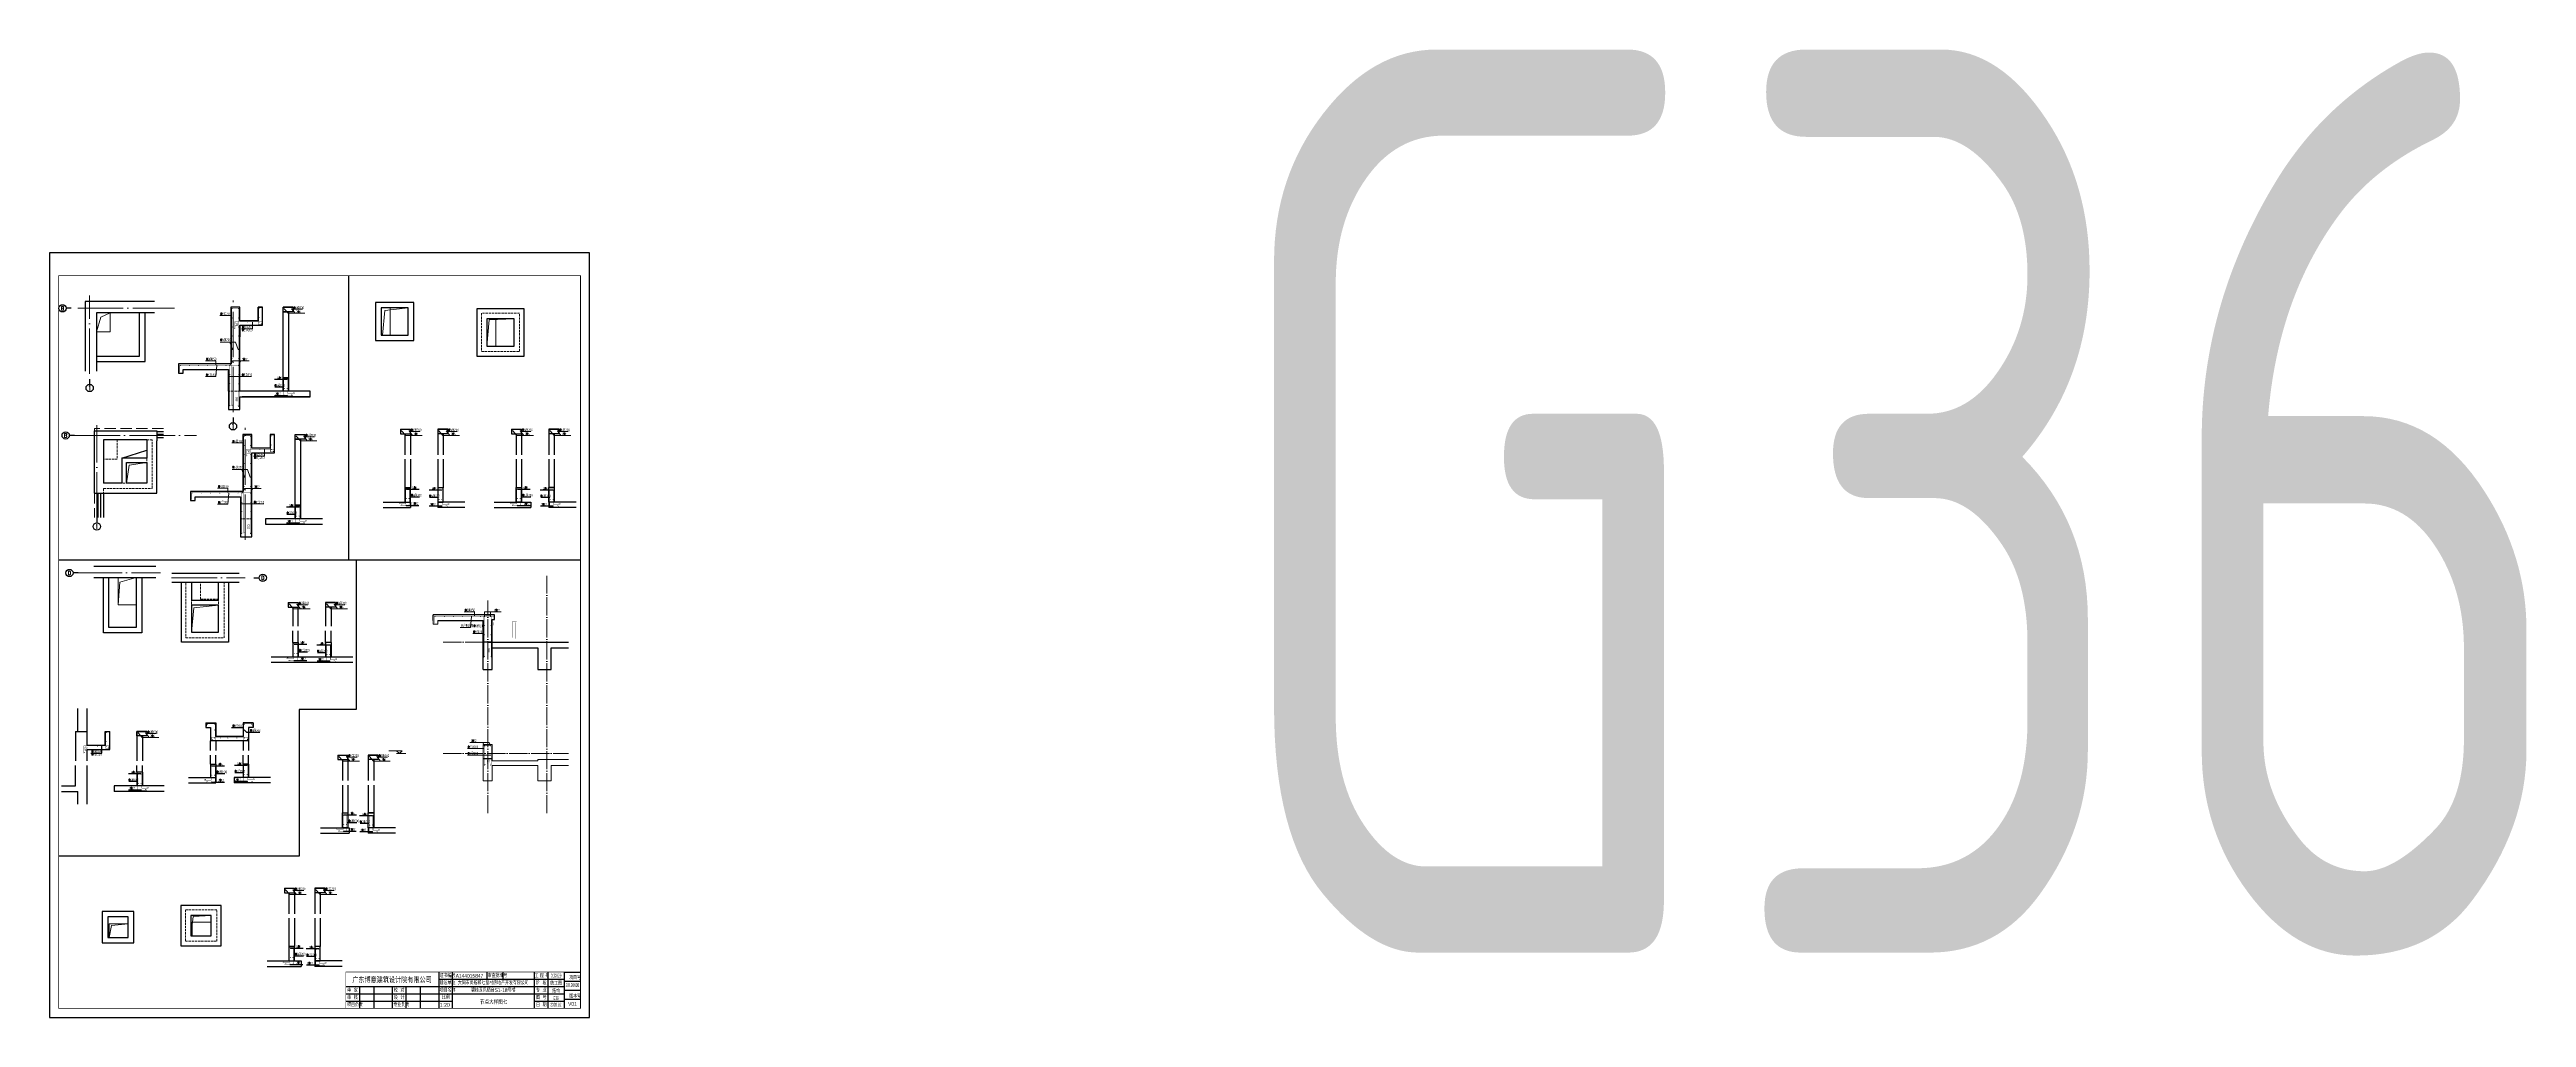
# Model space of a CAD drawing. Extents: x 5874492 to 7194610, y -939842 to -279257.
# Drawn here: x 6055361 to 6109847, y -875837 to -854542 of the extents above; entities that cross this region are included whole.
import ezdxf
from ezdxf.enums import TextEntityAlignment as Align

# ---------------------------------------------------------------- set-up
doc = ezdxf.new("R2010")
doc.units = 0
doc.header["$LTSCALE"] = 1000
doc.linetypes.add('DASH', pattern=[0.35, 0.25, -0.1])
doc.linetypes.add('DOTE', pattern=[2.42, 2, -0.2, 0.02, -0.2])
for name, color, linetype, lineweight in [('A-标注-轴号文字', 7, 'Continuous', 15), ('A-立面-看线', 8, 'Continuous', 9), ('S-基础-DIM', 3, 'Continuous', 20), ('S-墙柱-REIN', 1, 'Continuous', 20), ('S-大样-DIM', 3, 'Continuous', 20), ('S-大样-REIN', 1, 'Continuous', 20), ('S-大样-实线', 2, 'Continuous', 20), ('S-大样-虚线', 4, 'DASH', 20), ('S-板-BEAM', 4, 'DASH', 20), ('S-轴网-轴号', 3, 'Continuous', 20), ('S-轴网-轴线', 1, 'DOTE', 9), ('S-通用-TEXT', 7, 'Continuous', 20), ('S-通用-THIN', 7, 'Continuous', 20)]:
    doc.layers.add(name, color=color, linetype=linetype, lineweight=lineweight)
doc.layers.add('Y-云图图框', color=7, linetype='Continuous')
doc.styles.add('_TCH_AXIS', font='COMPLEX.shx', dxfattribs={"bigfont": 'hztxt.shx'})
doc.styles.add('_YT_Name', font='', dxfattribs={"width": 0.8})
doc.styles.add('_YT_Sign_Text', font='ros.shx', dxfattribs={"width": 0.8, "bigfont": 'hztxt.shx'})
doc.styles.add('COMPLEX', font='COMPLEX')
doc.styles.get("Standard").update_dxf_attribs({"font": 'gbenor.shx', "bigfont": 'gbcbig.shx'})
doc.styles.add('TSSD_Dimension', font='tssdeng.shx', dxfattribs={"width": 0.7, "bigfont": 'tssdchn.shx'})
doc.styles.add('TSSD_Rein', font='tssdeng.shx', dxfattribs={"width": 0.7, "bigfont": 'hztxt.shx'})
doc.styles.get('_YT_Name').set_extended_font_data('SimHei')

# ---------------------------------------------------------------- blocks, each defined once
blk = doc.blocks.new('20190729.20220951')
at = {"layer": 'S-墙柱-REIN', "ltscale": 0.2, "const_width": 9}
blk.add_lwpolyline([(0, 47), (0, 122), (198, 122), (198, 51)], dxfattribs=at)
at = {"layer": 'S-大样-REIN', "const_width": 9.5}
for points in [[(10, 102, 1), (20, 102, 1)], [(174, 102, 1), (184, 102, 1)]]:
    blk.add_lwpolyline(points, format="xyb", close=True, dxfattribs=at)
at = {"layer": 'S-通用-TEXT'}
for points in [[(15, 102), (106, 0), (470, 0)], [(179, 102), (255, 0)], [(198, 88), (416, 88)]]:
    blk.add_lwpolyline(points, dxfattribs=at)
at = {"layer": 'S-通用-TEXT', "style": 'TSSD_Rein', "width": 0.7}
for s, p in [('\x826@200', (223, 93, 0)), ('2\x826', (277, 5, 0))]:
    blk.add_text(s, height=60, dxfattribs=at).set_placement(p)
blk = doc.blocks.new('20191016.11454555')
at = {"layer": 'S-墙柱-REIN', "const_width": 8}
blk.add_lwpolyline([(-55, -83), (-79, -83, 1), (-79, -103), (102, -103), (102, 274), (16, 274), (16, -53), (-120, -53, -1), (-120, -33), (-96, -33)], format="xyb", dxfattribs=at)
at = {"layer": 'S-墙柱-REIN', "const_width": 9.5}
for points in [[(27, 259, 1), (36, 259, 1)], [(27, 59, 1), (36, 59, 1)], [(83, 259, 1), (93, 259, 1)], [(83, 59, 1), (93, 59, 1)], [(19, -88, 1), (29, -88, 1)], [(84, -88, 1), (93, -88, 1)]]:
    blk.add_lwpolyline(points, format="xyb", close=True, dxfattribs=at)
blk = doc.blocks.new('sfdjhgfjhgfjhgkj')
at = {"layer": 'S-墙柱-REIN', "const_width": 8}
for points in [[(6093627, -1685457), (6093648, -1685478), (6093648, -1683312), (6093492, -1683312), (6093492, -1685460), (6093513, -1685439)], [(6094149, -1683304), (6094084, -1683304), (6094084, -1683669), (6094153, -1683669), (6094153, -1683611), (6093551, -1683611), (6093551, -1683766), (6093573, -1683744)], [(6092349, -1684723), (6092349, -1684564), (6093656, -1684564), (6093656, -1685470), (6093635, -1685449)], [(6093461, -1684585), (6093440, -1684564), (6093440, -1685469), (6093461, -1685448)]]:
    blk.add_lwpolyline(points, dxfattribs=at)
at = {"layer": 'S-墙柱-REIN', "ltscale": 0.2, "const_width": 8}
for points in [[(6093509, -1683327, 1), (6093501, -1683327, 1)], [(6093509, -1683527, 1), (6093501, -1683527, 1)], [(6093641, -1683327, 1), (6093633, -1683327, 1)], [(6093641, -1683527, 1), (6093633, -1683527, 1)], [(6094101, -1683319, 1), (6094093, -1683319, 1)], [(6094101, -1683519, 1), (6094093, -1683519, 1)], [(6093509, -1683727, 1), (6093501, -1683727, 1)], [(6093509, -1683927, 1), (6093501, -1683927, 1)], [(6093641, -1683727, 1), (6093633, -1683727, 1)], [(6093641, -1683927, 1), (6093633, -1683927, 1)], [(6093850, -1683619, 1), (6093842, -1683619, 1)], [(6094100, -1683619, 1), (6094092, -1683619, 1)], [(6094145, -1683658, 1), (6094137, -1683658, 1)], [(6092364, -1684577, 1), (6092356, -1684577, 1)], [(6092570, -1684577, 1), (6092562, -1684577, 1)], [(6092770, -1684577, 1), (6092762, -1684577, 1)], [(6092970, -1684577, 1), (6092962, -1684577, 1)], [(6093170, -1684577, 1), (6093162, -1684577, 1)], [(6093370, -1684577, 1), (6093362, -1684577, 1)], [(6093457, -1684577, 1), (6093449, -1684577, 1)], [(6093509, -1684227, 1), (6093501, -1684227, 1)], [(6093509, -1684427, 1), (6093501, -1684427, 1)], [(6093641, -1684227, 1), (6093633, -1684227, 1)], [(6093641, -1684427, 1), (6093633, -1684427, 1)], [(6093646, -1684577, 1), (6093638, -1684577, 1)], [(6093457, -1684777, 1), (6093449, -1684777, 1)], [(6093457, -1684977, 1), (6093449, -1684977, 1)], [(6093646, -1684777, 1), (6093638, -1684777, 1)], [(6093646, -1684977, 1), (6093638, -1684977, 1)]]:
    blk.add_lwpolyline(points, format="xyb", close=True, dxfattribs=at)
at = {"layer": 'S-板-BEAM', "ltscale": 0.2}
blk.add_lwpolyline([(6093671, -1685140), (6093421, -1685140)], dxfattribs=at)
at = {"layer": 'S-通用-TEXT'}
for p, q in [((6093228, -1683473, 0), (6093471, -1683473, 0)), ((6093705, -1683766, 0), (6093947, -1683766, 0)), ((6092917, -1684469), (6093144, -1684469)), ((6093511, -1684473), (6093878, -1684473)), ((6092913, -1684816), (6093140, -1684816)), ((6093440, -1684814), (6093930, -1684814))]:
    blk.add_line(p, q, dxfattribs=at)
at = {"layer": 'S-通用-TEXT', "ltscale": 0.2}
for p, q in [((6093240, -1684058), (6093575, -1684058)), ((6093450, -1684058), (6093509, -1684224)), ((6093575, -1684058), (6093634, -1684224))]:
    blk.add_line(p, q, dxfattribs=at)
at = {"layer": 'S-通用-TEXT', "ltscale": 0.2, "elevation": 0}
blk.add_lwpolyline([(6093947, -1683766), (6093947, -1683611)], dxfattribs=at)
at = {"layer": 'S-通用-TEXT'}
for points in [[(6093140, -1684816), (6093166, -1684577)], [(6093144, -1684469), (6093144, -1684564)]]:
    blk.add_lwpolyline(points, dxfattribs=at)
at = {"layer": 'S-通用-TEXT', "ltscale": 0.2}
for points in [[(6093511, -1684473), (6093453, -1684577)], [(6093694, -1684473), (6093642, -1684577)]]:
    blk.add_lwpolyline(points, dxfattribs=at)
at = {"layer": 'S-通用-TEXT', "style": 'TSSD_Rein', "width": 0.7}
for s, p in [('\x848@200', (6093243, -1683468)), ('\x826@200', (6093242, -1684038)), ('\x848@200', (6093720, -1683760)), ('\x826@200', (6093720, -1683824)), ('\x848@150', (6092932, -1684463, 0)), ('2\x8412', (6093711, -1684467, 0)), ('\x826@200', (6092928, -1684810, 0)), ('\x848@150', (6093718, -1684808, 0))]:
    blk.add_text(s, height=60, dxfattribs=at).set_placement(p)
for s, p in [('150', (6093628, -1683718)), ('350', (6093629, -1685369))]:
    blk.add_text(s, height=60, rotation=90, dxfattribs=at).set_placement(p)
blk = doc.blocks.new('ECMCTK_A1_竖_单行图名--0')
for p, q in [((326, 34), (566, 34)), ((341, 34), (341, 10)), ((357, 10), (357, 34)), ((377, 34), (377, 10)), ((392, 34), (392, 10)), ((408, 10), (408, 34)), ((428, 50), (428, 26)), ((428, 50), (428, 10)), ((428, 42), (566, 42)), ((443, 50), (443, 10)), ((480.8, 50), (480.8, 42)), ((498.5, 50), (498.5, 42)), ((533, 50), (533, 10)), ((548, 50), (548, 10)), ((566, 50), (584, 50)), ((566, 50), (566, 10)), ((566, 40), (584, 40)), ((566, 30), (584, 30)), ((326, 26), (566, 26)), ((326, 18), (443, 18)), ((533, 18), (566, 18)), ((566, 20), (584, 20))]:
    blk.add_line(p, q)
at = {"color": 4}
blk.add_lwpolyline([(0, 0), (594, 0), (594, 841), (0, 841)], close=True, dxfattribs=at)
for points, const_width in [([(10, 10), (584, 10), (584, 816), (10, 816)], 1), ([(326, 10), (584, 10), (584, 50), (326, 50)], 0.45)]:
    blk.add_lwpolyline(points, close=True, dxfattribs=dict(const_width=const_width))
at = {"const_width": 0.45}
for points in [[(326, 10), (326, 50), (566, 50)], [(566, 50), (566, 10)]]:
    blk.add_lwpolyline(points, dxfattribs=at)
at = {"style": '_YT_Sign_Text', "width": 0.8}
for s, p in [('审  定', (327.4, 28)), ('校  对', (378.7, 28)), ('项目名称', (429.1, 28.1)), ('证书编号', (429.1, 44.1)), ('建设单位', (429.1, 36.1)), ('审查批准号', (481.9, 44.1)), ('工 程 号', (533.5, 43.9)), ('专  业', (535, 28)), ('阶  段', (535, 36)), ('项目号', (571.6, 41.8)), ('项目负责', (327.3, 12)), ('审  核', (327.4, 20)), ('专业负责', (378.2, 12)), ('设  计', (378.7, 20)), ('比例', (431.5, 20.2)), ('图  号', (535, 20)), ('日  期', (535, 12)), ('版本号', (571.6, 21.6))]:
    blk.add_text(s, height=4, dxfattribs=at).set_placement(p)
at = {"color": 80, "flags": 3}
for tag, height, p in [('YTHQINS', 3, (593.3, 817.5)), ('ECMCKEY', 3, (440.1, 590.6)), ('YTFRAME', 3, (376, 4.9)), ('YTBARCODE_T1', 3, (493.7, 4.6)), ('YTTQINS', 3.75, (595.4, 11.9))]:
    blk.add_attdef(tag, text='', height=height, dxfattribs=at).set_placement(p, align=Align.MIDDLE_CENTER)
at = {"style": '_YT_Sign_Text', "width": 0.8, "flags": 3}
for tag, p, height in [('[审定人]', (343.9, 27.8), 4.1), ('{审定人}', (358.9, 26.5), 6.24), ('[校对人]', (395.2, 27.8), 4.1), ('{校对人}', (411.3, 26.5), 6.24), ('[项目负责人]', (343.8, 12), 4.1), ('[审核人]', (344, 19.8), 4.1), ('{审核人}', (360, 18.4), 6.24), ('{项目负责人}', (361.3, 10.7), 6.24), ('[设计人]', (395.5, 20.2), 4.1), ('[专业负责人]', (395.7, 11.8), 4.1), ('{设计人}', (411.5, 18.5), 6.24), ('{专业负责人}', (411.6, 10.4), 6.24)]:
    blk.add_attdef(tag, p, '', height=height, dxfattribs=at)
for tag, height, style, width, p in [('设计单位', 6, '_YT_Name', 0.8, (376.7, 38.6)), ('证书编号', 4, '_YT_Sign_Text', 0.8, (461.9, 43.8)), ('建设单位', 4, '_YT_Sign_Text', 0.8, (488, 36.1)), ('项目名称', 4, '_YT_Sign_Text', 0.8, (488, 28.1)), ('审查批准号', 4, '_YT_Sign_Text', 0.8, (514.1, 43.8)), ('阶段', 4, '_YT_Sign_Text', 0.8, (557.1, 35.8)), ('专业', 4, '_YT_Sign_Text', 0.8, (557.1, 27.3)), ('工程号', 4, '_YT_Sign_Text', 0.5, (557.1, 44.1)), ('项目号', 4, '_YT_Sign_Text', 0.5, (575.1, 33.7)), ('出图比例', 4.2, '_YT_Sign_Text', 0.8, (434.8, 11.8)), ('图纸名称', 4.5, '_YT_Name', 0.8, (488.4, 15.1)), ('图纸编号', 4, '_YT_Sign_Text', 0.5, (556.9, 19.4)), ('日期', 4, '_YT_Sign_Text', 0.5, (556.9, 12.1)), ('版本号', 4, '_YT_Sign_Text', 0.8, (575.1, 13))]:
    blk.add_attdef(tag, text='', height=height, dxfattribs=dict(style=style, width=width)).set_placement(p, align=Align.CENTER)
at = {"color": 80, "flags": 3}
for tag, p in [('YTBZSIT', (10, 10)), ('EXT_TK_LEFT', (10, 10)), ('YTQRCODE', (304.6, 12.1))]:
    blk.add_attdef(tag, p, '', height=3, dxfattribs=at)
blk = doc.blocks.new('20191015.22305626')
at = {"layer": 'S-墙柱-REIN'}
for points, const_width in [([(-1222, 417), (-1222, 576), (27, 576), (27, -330), (6, -309)], 8), ([(83, 576), (-131, 576), (-131, -329), (-109, -308)], 8), ([(72, 375), (72, 439), (571, 439), (571, 76), (563, 85)], 3.2), ([(588, 463), (502, 463), (502, 101), (511, 109)], 3.2)]:
    blk.add_lwpolyline(points, dxfattribs=dict(at, const_width=const_width))
at = {"layer": 'S-墙柱-REIN', "ltscale": 0.2, "const_width": 8}
for points in [[(-1206, 563, 1), (-1214, 563, 1)], [(-1000, 563, 1), (-1008, 563, 1)], [(-800, 563, 1), (-808, 563, 1)], [(-600, 563, 1), (-608, 563, 1)], [(-400, 563, 1), (-408, 563, 1)], [(-200, 563, 1), (-208, 563, 1)], [(-114, 563, 1), (-122, 563, 1)], [(17, 563, 1), (9, 563, 1)], [(-114, 363, 1), (-122, 363, 1)], [(-114, 163, 1), (-122, 163, 1)], [(17, 363, 1), (9, 363, 1)], [(17, 163, 1), (9, 163, 1)]]:
    blk.add_lwpolyline(points, format="xyb", close=True, dxfattribs=at)
at = {"layer": 'S-大样-实线', "ltscale": 0.5}
for p, q in [((-1250, 480), (-1250, 600)), ((-1150, 480), (-150, 480)), ((100, 500), (50, 500))]:
    blk.add_line(p, q, dxfattribs=at)
for points in [[(100, 600), (-1250, 600), (-1250, 400), (-1150, 400), (-1150, 480)], [(50, 500), (50, 0)]]:
    blk.add_lwpolyline(points, dxfattribs=at)
at = {"layer": 'S-通用-TEXT'}
for p, q in [((-567, 671), (-340, 671)), ((-117, 667), (250, 667)), ((-657, 324), (-430, 324)), ((-131, 189), (-380, 189))]:
    blk.add_line(p, q, dxfattribs=at)
for points in [[(-430, 324), (-404, 563)], [(-340, 671), (-340, 576)]]:
    blk.add_lwpolyline(points, dxfattribs=at)
at = {"layer": 'S-通用-TEXT', "ltscale": 0.2}
for points in [[(-117, 667), (-118, 563)], [(13, 667), (13, 563)]]:
    blk.add_lwpolyline(points, dxfattribs=at)
at = {"layer": 'S-通用-TEXT', "style": 'TSSD_Rein', "width": 0.7}
for s, p in [('\x848@150', (-552, 677, 0)), ('2\x8412', (88, 673, 0)), ('未注明点筋\x826@200', (-642, 330, 0)), ('\x848@200', (-365, 195, 0))]:
    blk.add_text(s, height=60, dxfattribs=at).set_placement(p)
blk.add_text('350', height=60, rotation=90, dxfattribs=at).set_placement((0, -229))
blk = doc.blocks.new('erqw43432')
at = {"layer": 'S-墙柱-REIN', "const_width": 9}
blk.add_lwpolyline([(731674, 661954), (731674, 661930, -1), (731654, 661930), (731654, 662361), (731810, 662361), (731810, 661932, -1), (731790, 661932), (731790, 661956)], format="xyb", dxfattribs=at)
at = {"layer": 'S-墙柱-REIN', "ltscale": 0.2, "const_width": 8}
for points in [[(731675, 662344, 1), (731667, 662344, 1)], [(731675, 662144, 1), (731667, 662144, 1)], [(731804, 662348, 1), (731796, 662348, 1)], [(731804, 662148, 1), (731796, 662148, 1)]]:
    blk.add_lwpolyline(points, format="xyb", close=True, dxfattribs=at)
at = {"layer": 'S-大样-实线', "ltscale": 0.5}
for p, q in [((731633, 661580), (731633, 662380)), ((731633, 662380), (731833, 662380)), ((731833, 662020), (731833, 662380)), ((731833, 662020), (732833, 662020)), ((733133, 662050), (733513, 662050)), ((731633, 661580), (731833, 661580)), ((731833, 661920), (732833, 661920)), ((731833, 661580), (731833, 661920)), ((732833, 661580), (732833, 661920)), ((732833, 661580), (733133, 661580)), ((733133, 661920), (733513, 661920)), ((733133, 661580), (733133, 661920))]:
    blk.add_line(p, q, dxfattribs=at)
blk.add_lwpolyline([(732833, 662050), (733133, 662050)], dxfattribs=at)
at = {"layer": 'S-大样-实线', "ltscale": 0.2}
blk.add_lwpolyline([(732833, 662050), (732833, 662020)], dxfattribs=at)
at = {"layer": 'S-板-BEAM', "ltscale": 0.5}
blk.add_line((731633, 662070), (731833, 662070), dxfattribs=at)
at = {"layer": 'S-通用-TEXT', "ltscale": 0.2}
for p, q in [((731658, 662289), (731287, 662289)), ((731763, 662427), (731339, 662427)), ((731666, 662344), (731627, 662427)), ((731802, 662344), (731763, 662427))]:
    blk.add_line(p, q, dxfattribs=at)
blk.add_lwpolyline([(731800, 662144), (731291, 662144)], dxfattribs=at)
at = {"layer": 'S-通用-TEXT', "style": 'TSSD_Rein', "width": 0.7}
for s, p in [('\x826@200', (731295, 662295, 0)), ('\x826@200', (731295, 662154, 0)), ('2\x8412', (731359, 662433, 0))]:
    blk.add_text(s, height=60, dxfattribs=at).set_placement(p)
blk = doc.blocks.new('_AXISO')
blk.add_circle((0, 0), 0.5)
at = {"layer": 'S-轴网-轴号', "style": 'COMPLEX', "width": 1.041667}
blk.add_attdef('A', text='', height=0.56, dxfattribs=at).set_placement((-0.25, -0.28), (0.25, -0.28), align=Align.FIT)

msp = doc.modelspace()

# ---------------------------------------------------------------- linework, layer by layer
for p, q in [((6055840.6, -860235.4), (6055724.9, -860235.4)), ((6056143.8, -860085.4), (6056143.8, -861615.4)), ((6057673.8, -860085.4), (6056143.8, -860085.4)), ((6059347.2, -860309.1), (6059347.2, -860609.1)), ((6059947.2, -860509.1), (6059947.2, -860209.1)), ((6059947.2, -860209.1), (6060047.2, -860209.1)), ((6060047.2, -860609.1), (6060047.2, -860209.1)), ((6060717.2, -860209.1), (6060497.2, -860209.1)), ((6060717.2, -860309.1), (6060497.2, -860309.1)), ((6060717.2, -860209.1), (6060717.2, -860309.1)), ((6057673.8, -860335.4), (6056393.8, -860335.4)), ((6056393.8, -860335.4), (6056393.8, -861615.4)), ((6057343.8, -861285.4), (6057343.8, -860335.4)), ((6057463.8, -861405.4), (6057463.8, -860335.4)), ((6059547.2, -860609.1), (6059547.2, -860859.1)), ((6056393.8, -861285.4), (6057343.8, -861285.4)), ((6056393.8, -861405.4), (6057463.8, -861405.4)), ((6056243.8, -861792.3), (6056243.8, -861908)), ((6059297.2, -862059.1), (6059297.2, -861609.1)), ((6060617.2, -861762.9), (6060497.2, -861762.9)), ((6061097.2, -862179.1), (6059597.2, -862179.1)), ((6055911.5, -863030.5), (6055795.8, -863030.5)), ((6057721.2, -862930.5), (6057721.2, -863150.5)), ((6059397.2, -862636), (6059397.2, -862751.7)), ((6063079.1, -862896.9), (6063079.1, -862996.9)), ((6063079.1, -862896.9), (6063299.1, -862896.9)), ((6063079.1, -862996.9), (6063299.1, -862996.9)), ((6063179.1, -862996.9), (6063179.1, -863456.9)), ((6063299.1, -862996.9), (6063299.1, -862896.9)), ((6063299.1, -862996.9), (6063299.1, -863456.9)), ((6063899.1, -862896.9), (6063899.1, -862996.9)), ((6064119.1, -862896.9), (6063899.1, -862896.9)), ((6063899.1, -862996.9), (6063899.1, -863456.9)), ((6064119.1, -862996.9), (6063899.1, -862996.9)), ((6064019.1, -862996.9), (6064019.1, -863456.9)), ((6064119.1, -862896.9), (6064119.1, -862996.9)), ((6065525.1, -862896.9), (6065525.1, -862996.9)), ((6065525.1, -862896.9), (6065745.1, -862896.9)), ((6065525.1, -862996.9), (6065745.1, -862996.9)), ((6065625.1, -862996.9), (6065625.1, -863456.9)), ((6065745.1, -862996.9), (6065745.1, -862896.9)), ((6065745.1, -862996.9), (6065745.1, -863456.9)), ((6066345.1, -862896.9), (6066345.1, -862996.9)), ((6066565.1, -862896.9), (6066345.1, -862896.9)), ((6066345.1, -862996.9), (6066345.1, -863456.9)), ((6066565.1, -862996.9), (6066345.1, -862996.9)), ((6066465.1, -862996.9), (6066465.1, -863456.9)), ((6066565.1, -862896.9), (6066565.1, -862996.9)), ((6056951.2, -863530.5), (6057501.2, -863355.6)), ((6057501.2, -863530.5), (6056951.2, -863530.5)), ((6056951.2, -863530.5), (6056951.2, -864080.5)), ((6057501.2, -863130.5), (6057501.2, -863530.5)), ((6057721.2, -863080.5), (6057868.7, -863080.5)), ((6057721.2, -864300.5), (6057721.2, -863150.5)), ((6063179.1, -863556.9), (6063179.1, -864186.9)), ((6063299.1, -863556.9), (6063299.1, -864186.9)), ((6063899.1, -863556.9), (6063899.1, -864186.9)), ((6064019.1, -863556.9), (6064019.1, -864186.9)), ((6065625.1, -863556.9), (6065625.1, -864179.8)), ((6065745.1, -863556.9), (6065745.1, -864179.8)), ((6066345.1, -863556.9), (6066345.1, -864179.8)), ((6066465.1, -863556.9), (6066465.1, -864496.9)), ((6056951.2, -864080.5), (6056551.2, -864080.5)), ((6057051.2, -863630.5), (6057501.2, -863630.5)), ((6057051.2, -864080.5), (6057051.2, -863630.5)), ((6057501.2, -864080.5), (6057051.2, -864080.5)), ((6057501.2, -863630.5), (6057501.2, -864080.5)), ((6056351.2, -864300.5), (6057721.2, -864300.5)), ((6062699.1, -864496.9), (6063299.1, -864496.9)), ((6062699.1, -864616.9), (6063299.1, -864616.9)), ((6063179.1, -864186.9), (6063299.1, -864186.9)), ((6063299.1, -864496.9), (6063299.1, -864616.9)), ((6064019.1, -864186.9), (6063899.1, -864186.9)), ((6064499.1, -864496.9), (6063899.1, -864496.9)), ((6064499.1, -864616.9), (6063899.1, -864616.9)), ((6065145.1, -864496.9), (6065945.1, -864496.9)), ((6065145.1, -864616.9), (6065945.1, -864616.9)), ((6065625.1, -864179.8), (6065745.1, -864179.8)), ((6065945.1, -864496.9), (6065945.1, -864616.9)), ((6066465.1, -864179.8), (6066345.1, -864179.8)), ((6066945.1, -864496.9), (6066345.1, -864496.9)), ((6066345.1, -864496.9), (6066345.1, -864616.9)), ((6066945.1, -864616.9), (6066345.1, -864616.9)), ((6056401.2, -864840.1), (6056401.2, -864955.8)), ((6055994.3, -866058.1), (6055878.6, -866058.1)), ((6056338.6, -865908.1), (6057698.6, -865908.1)), ((6056338.6, -866158.1), (6057698.6, -866158.1)), ((6056548.6, -867378.1), (6056548.6, -866158.1)), ((6056668.6, -867258.1), (6056668.6, -866158.1)), ((6057268.6, -866158.1), (6057268.6, -867258.1)), ((6057388.6, -866158.1), (6057388.6, -867378.1)), ((6058051.4, -866063.4), (6059531.4, -866063.4)), ((6058051.4, -866263.4), (6059531.4, -866263.4)), ((6058261.4, -867583.4), (6058261.4, -866283.4)), ((6058481.4, -866283.4), (6058481.4, -866663.4)), ((6059081.4, -866663.4), (6059081.4, -866283.4)), ((6059301.4, -866283.4), (6059301.4, -867583.4)), ((6059855.7, -866163.4), (6059971.4, -866163.4)), ((6059081.4, -866663.4), (6058481.4, -866663.4)), ((6060613.2, -866709), (6060833.2, -866709)), ((6060613.2, -866709), (6060613.2, -866809)), ((6060613.2, -866809), (6060833.2, -866809)), ((6060713.2, -866809), (6060713.2, -867229)), ((6060833.2, -866709), (6060833.2, -866809)), ((6060833.2, -867229), (6060833.2, -866809)), ((6061433.2, -866709), (6061433.2, -866809)), ((6061653.2, -866709), (6061433.2, -866709)), ((6061653.2, -866809), (6061433.2, -866809)), ((6061433.2, -866809), (6061433.2, -867229)), ((6061553.2, -866809), (6061553.2, -867229)), ((6061653.2, -866709), (6061653.2, -866809)), ((6057388.6, -867378.1), (6056548.6, -867378.1)), ((6057268.6, -867258.1), (6056668.6, -867258.1)), ((6060713.2, -867590.2), (6060713.2, -867329)), ((6060833.2, -867590.2), (6060833.2, -867329)), ((6061433.2, -867590.2), (6061433.2, -867329)), ((6061553.2, -867590.2), (6061553.2, -867329)), ((6059301.4, -867583.4), (6058261.4, -867583.4)), ((6062033.2, -867909), (6060233.2, -867909)), ((6060713.2, -867590.2), (6060833.2, -867590.2)), ((6060713.2, -867590.2), (6060713.2, -867909)), ((6060833.2, -867590.2), (6060833.2, -867909)), ((6061433.2, -867590.2), (6061433.2, -867909)), ((6061553.2, -867590.2), (6061433.2, -867590.2)), ((6061553.2, -867590.2), (6061553.2, -867909)), ((6062033.2, -868029), (6060233.2, -868029)), ((6055984.7, -869542.5), (6055984.7, -869042.5)), ((6056184.7, -869042.5), (6056184.7, -869542.5)), ((6055934.7, -869542.5), (6056184.7, -869542.5)), ((6055934.7, -869542.5), (6055934.7, -870192.5)), ((6056184.7, -869542.5), (6056184.7, -869842.5)), ((6056584.7, -869842.5), (6056584.7, -869542.5)), ((6056584.7, -869542.5), (6056684.7, -869542.5)), ((6056684.7, -869942.5), (6056684.7, -869542.5)), ((6057504.7, -869542.5), (6057284.7, -869542.5)), ((6057284.7, -869642.5), (6057284.7, -869542.5)), ((6057504.7, -869542.5), (6057504.7, -869642.5)), ((6058800, -869354.2), (6059020, -869354.2)), ((6058800, -869354.2), (6058800, -869454.2)), ((6058800, -869454.2), (6058900, -869454.2)), ((6058900, -869454.2), (6058900, -869754.2)), ((6059020, -869354.2), (6059020, -869654.2)), ((6059840, -869354.2), (6059620, -869354.2)), ((6059620, -869354.2), (6059620, -869654.2)), ((6059840, -869454.2), (6059740, -869454.2)), ((6059740, -869454.2), (6059740, -869754.2)), ((6059840, -869354.2), (6059840, -869454.2)), ((6056184.7, -869842.5), (6056584.7, -869842.5)), ((6056184.7, -869942.5), (6056684.7, -869942.5)), ((6056184.7, -869942.5), (6056184.7, -870192.5)), ((6056268.9, -870018.5, 0), (6056511.6, -870018.5, 0)), ((6057284.7, -869642.5), (6057284.7, -870192.5)), ((6057504.7, -869642.5), (6057284.7, -869642.5)), ((6057404.7, -869642.5), (6057404.7, -870192.5)), ((6059740, -869754.2), (6058900, -869754.2)), ((6058900, -869964.2), (6058900, -869754.2)), ((6058900, -870261), (6058900, -870064.2)), ((6059620, -869654.2), (6059020, -869654.2)), ((6059020, -869754.2), (6059020, -869964.2)), ((6059020, -870261), (6059020, -870064.2)), ((6059620, -869754.2), (6059620, -869964.2)), ((6059620, -870261), (6059620, -870064.2)), ((6059740, -869754.2), (6059740, -869964.2)), ((6059740, -870261), (6059740, -870064.2)), ((6061702.1, -870063.5), (6061702.1, -870163.5)), ((6061702.1, -870063.5), (6061922.1, -870063.5)), ((6061922.1, -870163.5), (6061922.1, -870063.5)), ((6062372.1, -870063.5), (6062372.1, -870163.5)), ((6062592.1, -870063.5), (6062372.1, -870063.5)), ((6062592.1, -870063.5), (6062592.1, -870163.5)), ((6055934.7, -870742.5), (6055934.7, -870292.5)), ((6056184.7, -870292.5), (6056184.7, -870742.5)), ((6057284.7, -870441.1), (6057284.7, -870292.5)), ((6057404.7, -870441.1), (6057284.7, -870441.1)), ((6057284.7, -870441.1), (6057284.7, -870742.5)), ((6057404.7, -870441.1), (6057404.7, -870292.5)), ((6057404.7, -870441.1), (6057404.7, -870742.5)), ((6058420, -870554.2), (6059020, -870554.2)), ((6058420, -870674.2), (6059020, -870674.2)), ((6058900, -870261), (6058900, -870554.2)), ((6058900, -870261), (6059020, -870261)), ((6059020, -870261), (6059020, -870674.2)), ((6060220, -870554.2), (6059420, -870554.2)), ((6059420, -870554.2), (6059420, -870674.2)), ((6060220, -870674.2), (6059420, -870674.2)), ((6059740, -870261), (6059620, -870261)), ((6059620, -870261), (6059620, -870554.2)), ((6059740, -870261), (6059740, -870554.2)), ((6061702.1, -870163.5), (6061922.1, -870163.5)), ((6061802.1, -870163.5), (6061802.1, -870623.5)), ((6061922.1, -870163.5), (6061922.1, -870623.5)), ((6062372.1, -870163.5), (6062372.1, -870623.5)), ((6062592.1, -870163.5), (6062372.1, -870163.5)), ((6062492.1, -870163.5), (6062492.1, -870623.5)), ((6055624.7, -870742.5), (6055934.7, -870742.5)), ((6055624.7, -870862.5), (6055984.7, -870862.5)), ((6055984.7, -871142.5), (6055984.7, -870862.5)), ((6056184.7, -870742.5), (6056184.7, -871142.5)), ((6056784.7, -870742.5), (6056784.7, -870862.5)), ((6057884.7, -870742.5), (6056784.7, -870742.5)), ((6057884.7, -870862.5), (6056784.7, -870862.5)), ((6061802.1, -870723.5), (6061802.1, -871336.8)), ((6061922.1, -870723.5), (6061922.1, -871336.8)), ((6062372.1, -870723.5), (6062372.1, -871336.8)), ((6062492.1, -870723.5), (6062492.1, -871663.5)), ((6061322.1, -871663.5), (6061952.1, -871663.5)), ((6061802.1, -871336.8), (6061922.1, -871336.8)), ((6061952.1, -871663.5), (6061952.1, -871783.5)), ((6062492.1, -871336.8), (6062372.1, -871336.8)), ((6062972.1, -871663.5), (6062372.1, -871663.5)), ((6062372.1, -871663.5), (6062372.1, -871783.5)), ((6061322.1, -871783.5), (6061952.1, -871783.5)), ((6062972.1, -871783.5), (6062372.1, -871783.5)), ((6060526.8, -872993.9), (6060526.8, -873093.9)), ((6060526.8, -872993.9), (6060746.8, -872993.9)), ((6060526.8, -873093.9), (6060746.8, -873093.9)), ((6060626.8, -873093.9), (6060626.8, -873553.9)), ((6060746.8, -873093.9), (6060746.8, -872993.9)), ((6060746.8, -873093.9), (6060746.8, -873553.9)), ((6061196.8, -872993.9), (6061196.8, -873093.9)), ((6061416.8, -872993.9), (6061196.8, -872993.9)), ((6061196.8, -873093.9), (6061196.8, -873553.9)), ((6061416.8, -873093.9), (6061196.8, -873093.9)), ((6061316.8, -873093.9), (6061316.8, -873553.9)), ((6061416.8, -872993.9), (6061416.8, -873093.9)), ((6060626.8, -873653.9), (6060626.8, -874275.9)), ((6060746.8, -873653.9), (6060746.8, -874275.9)), ((6061196.8, -873653.9), (6061196.8, -874275.9)), ((6061316.8, -873653.9), (6061316.8, -874275.9)), ((6060626.8, -874275.9), (6060746.8, -874275.9)), ((6061316.8, -874275.9), (6061196.8, -874275.9)), ((6060146.8, -874593.9), (6060896.8, -874593.9)), ((6060146.8, -874713.9), (6060896.8, -874713.9)), ((6060896.8, -874593.9), (6060896.8, -874713.9)), ((6061796.8, -874593.9), (6061196.8, -874593.9)), ((6061796.8, -874713.9), (6061196.8, -874713.9))]:
    msp.add_line(p, q)
at = {"ltscale": 0.5}
for p, q in [((6063799.1, -867101.4), (6063799.1, -866981.4)), ((6063799.1, -867101.4), (6063799.2, -867101.4)), ((6063899.2, -867101.4), (6064899.1, -867101.4)), ((6064899.1, -868181.4), (6064899.1, -867101.4)), ((6064949.1, -866981.4), (6065049.1, -866981.4)), ((6065099.1, -867581.4), (6065099.1, -867081.4)), ((6065019.1, -867581.4), (6066779, -867581.4)), ((6065099.1, -867701.4), (6066099.1, -867701.4)), ((6065099.1, -868181.4), (6065099.1, -867701.4)), ((6066399.1, -867701.4), (6066779, -867701.4)), ((6064899.1, -868181.4), (6065099.1, -868181.4)), ((6064901.1, -870141.4), (6065099.1, -870141.4))]:
    msp.add_line(p, q, dxfattribs=at)
for points in [[(6055561.3, -865768), (6061944.8, -865768), (6061944.8, -859516.9)], [(6059547.2, -862059.1), (6059547.2, -861259.1)], [(6062103.2, -865768), (6062103.2, -869061.2), (6060855.4, -869061.2), (6060855.4, -872291), (6055561.3, -872291)], [(6061591.1, -865768), (6067041.3, -865768)], [(6065099.1, -867081.4), (6065149.1, -867081.4), (6065149.1, -866981.4), (6063799.1, -866981.4)], [(6066099.1, -867701.4), (6066099.1, -868181.4), (6066399.1, -868181.4), (6066399.1, -867701.4)]]:
    msp.add_lwpolyline(points, dxfattribs=at)
for points in [[(6059347.2, -860209.1), (6059347.2, -861459.1), (6058197.2, -861459.1), (6058197.2, -861659), (6058297.2, -861659.1), (6058297.2, -861579.1), (6059297.2, -861579.1), (6059297.2, -862459.1), (6059547.2, -862459.1), (6059547.2, -862179.1), (6061097.2, -862179.1), (6061097.2, -862059.1), (6059547.2, -862059.1), (6059547.2, -860609.1), (6060047.2, -860609.1), (6060047.2, -860209.1), (6059947.2, -860209.1), (6059947.2, -860509.1), (6059547.2, -860509.1), (6059547.2, -860209.1), (6059347.2, -860209.1)], [(6056351.2, -864300.5), (6056351.2, -862930.5), (6057721.2, -862930.5)], [(6057868.7, -862950.5), (6057721.2, -862950.5)], [(6057868.7, -863010.5), (6057721.2, -863010.5)], [(6059612.2, -863014.8), (6059612.2, -864264.8), (6058462.2, -864264.8), (6058462.2, -864464.7), (6058562.2, -864464.8), (6058562.2, -864384.8), (6059562.2, -864384.8), (6059562.2, -865264.8), (6059812.2, -865264.8), (6059812.2, -863414.8), (6060312.2, -863414.8), (6060312.2, -863014.8), (6060212.2, -863014.8), (6060212.2, -863314.8), (6059812.2, -863314.8), (6059812.2, -863014.8), (6059612.2, -863014.8)], [(6057501.2, -863130.5), (6056551.2, -863130.5), (6056551.2, -864080.5)], [(6056421.2, -864300.5), (6056421.2, -864840.1)], [(6056481.2, -864300.5), (6056481.2, -864840.1)], [(6056551.2, -864300.5), (6056551.2, -864840.1)], [(6063899.1, -864496.9), (6063899.1, -864616.9)], [(6061362.2, -864864.8), (6060112.2, -864864.8), (6060112.2, -864984.8), (6061362.2, -864984.8)], [(6061196.8, -874593.9), (6061196.8, -874713.9)]]:
    msp.add_lwpolyline(points)
for points in [[(6060497.2, -860209.1), (6060717.2, -860209.1), (6060717.2, -860309.1), (6060497.2, -860309.1)], [(6060497.2, -860309.1), (6060617.2, -860309.1), (6060617.2, -861762.9), (6060497.2, -861762.9)], [(6062533, -860946.6), (6063373, -860946.6), (6063373, -860106.6), (6062533, -860106.6)], [(6062653, -860826.6), (6063253, -860826.6), (6063253, -860226.6), (6062653, -860226.6)], [(6060497.2, -861762.9), (6060617.2, -861762.9), (6060617.2, -862059.1), (6060497.2, -862059.1)], [(6060497.2, -861762.9), (6060617.2, -861762.9), (6060617.2, -862059.1), (6060497.2, -862059.1)], [(6060762.2, -863014.8), (6060982.2, -863014.8), (6060982.2, -863114.8), (6060762.2, -863114.8)], [(6060882.2, -864564.8), (6060762.2, -864564.8), (6060762.2, -863114.8), (6060882.2, -863114.8)], [(6060762.2, -864564.8), (6060882.2, -864564.8), (6060882.2, -864864.8), (6060762.2, -864864.8)], [(6063299.1, -864186.9), (6063179.1, -864186.9), (6063179.1, -864496.9), (6063299.1, -864496.9)], [(6064019.1, -864186.9), (6063899.1, -864186.9), (6063899.1, -864496.9), (6064019.1, -864496.9)], [(6065625.1, -864179.8), (6065745.1, -864179.8), (6065745.1, -864496.9), (6065625.1, -864496.9)], [(6066345.1, -864179.8), (6066465.1, -864179.8), (6066465.1, -864496.9), (6066345.1, -864496.9)], [(6058481.4, -866763.4), (6058481.4, -867363.4), (6059081.4, -867363.4), (6059081.4, -866763.4)], [(6061802.1, -871336.8), (6061922.1, -871336.8), (6061922.1, -871663.5), (6061802.1, -871663.5)], [(6062372.1, -871336.8), (6062492.1, -871336.8), (6062492.1, -871663.5), (6062372.1, -871663.5)], [(6056522.4, -874194.1), (6057212.4, -874194.1), (6057212.4, -873504.1), (6056522.4, -873504.1)], [(6056642.4, -874074.1), (6057092.4, -874074.1), (6057092.4, -873624.1), (6056642.4, -873624.1)], [(6060746.8, -874275.9), (6060626.8, -874275.9), (6060626.8, -874593.9), (6060746.8, -874593.9)], [(6061316.8, -874275.9), (6061196.8, -874275.9), (6061196.8, -874593.9), (6061316.8, -874593.9)]]:
    msp.add_lwpolyline(points, close=True)
at = {"ltscale": 0.2}
for points in [[(6064762.2, -861284.7), (6065802.2, -861284.7), (6065802.2, -860244.7), (6064762.2, -860244.7)], [(6064982.2, -861064.7), (6065582.2, -861064.7), (6065582.2, -860464.7), (6064982.2, -860464.7)], [(6058248.9, -874260.7), (6059138.9, -874260.7), (6059138.9, -873370.7), (6058248.9, -873370.7)], [(6058468.9, -874040.7), (6058918.9, -874040.7), (6058918.9, -873590.7), (6058468.9, -873590.7)]]:
    msp.add_lwpolyline(points, close=True, dxfattribs=at)
at = {"elevation": 0}
for points in [[(6060584, -861801), (6060308.3, -861801)], [(6060516.6, -861968.7), (6060318.2, -861968.7)], [(6060849, -864606.7), (6060573.3, -864606.7)], [(6063213.5, -864214.7), (6063489.3, -864214.7)], [(6063280.9, -864382.4), (6063499.1, -864382.4)], [(6063985.3, -864232.7), (6063709.6, -864232.7)], [(6063917.9, -864400.4), (6063719.5, -864400.4)], [(6065659.4, -864214.7), (6065935.2, -864214.7)], [(6065726.9, -864382.4), (6065945.1, -864382.4)], [(6066431.2, -864232.7), (6066155.5, -864232.7)], [(6066363.8, -864400.4), (6066165.4, -864400.4)], [(6060781.6, -864774.4), (6060583.2, -864774.4)], [(6060747.6, -867626.8), (6061023.4, -867626.8)], [(6060815, -867794.5), (6061033.2, -867794.5)], [(6061519.4, -867644.8), (6061243.7, -867644.8)], [(6061452, -867812.5), (6061253.6, -867812.5)], [(6059365, -869458.1), (6059634.8, -869458.1)], [(6057370.4, -870478.3), (6057094.6, -870478.3)], [(6057302.9, -870646), (6057104.5, -870646)], [(6058934.4, -870300.9), (6059210.2, -870300.9)], [(6059001.9, -870468.6), (6059220, -870468.6)], [(6059705.7, -870290), (6059429.9, -870290)], [(6059638.2, -870457.7), (6059439.8, -870457.7)], [(6061836.5, -871381.3), (6062112.3, -871381.3)], [(6061904, -871549), (6062122.1, -871549)], [(6062458.3, -871399.3), (6062182.6, -871399.3)], [(6062390.9, -871567), (6062192.5, -871567)], [(6060661.2, -874311.7), (6060936.9, -874311.7)], [(6060728.6, -874479.4), (6060946.8, -874479.4)], [(6061283, -874329.7), (6061007.2, -874329.7)], [(6061215.5, -874497.4), (6061017.1, -874497.4)]]:
    msp.add_lwpolyline(points, dxfattribs=at)
at = {"ltscale": 0.2}
for points in [[(6060594.6, -862157.8), (6060311.5, -862157.8)], [(6063203, -864571.4), (6063486.1, -864571.4)], [(6063995.8, -864589.4), (6063712.7, -864589.4)], [(6065648.9, -864571.4), (6065932, -864571.4)], [(6066441.8, -864589.4), (6066158.6, -864589.4)], [(6060859.6, -864963.5), (6060576.5, -864963.5)], [(6065099.1, -867701.4), (6065099.1, -867581.4), (6064899.1, -867581.4)], [(6060737.1, -867983.6), (6061020.2, -867983.6)], [(6061529.9, -868001.6), (6061246.8, -868001.6)], [(6059986.7, -869564.2), (6059704.8, -869564.2), (6059641.9, -869512.1)], [(6058923.9, -870657.7), (6059207, -870657.7)], [(6059716.2, -870646.8), (6059433.1, -870646.8)], [(6057380.9, -870835.1), (6057097.8, -870835.1)], [(6061826, -871738.1), (6062109.1, -871738.1)], [(6062468.8, -871756.1), (6062185.7, -871756.1)], [(6060650.7, -874668.5), (6060933.8, -874668.5)], [(6061293.5, -874686.5), (6061010.4, -874686.5)]]:
    msp.add_lwpolyline(points, dxfattribs=at)
at = {"const_width": 8}
msp.add_lwpolyline([(6056663.4, -869556.7), (6056598.1, -869556.7), (6056598.1, -869921.9), (6056666.9, -869921.9), (6056666.9, -869863.1), (6056115.6, -869863.1), (6056115.6, -870018.2), (6056136.8, -869997)], dxfattribs=at)
at = {"ltscale": 0.2, "const_width": 8}
for points in [[(6056615.4, -869571.1, 1), (6056607.4, -869571.1, 1)], [(6056414.2, -869871.5, 1), (6056406.2, -869871.5, 1)], [(6056614.2, -869871.5, 1), (6056606.2, -869871.5, 1)], [(6056615.4, -869771.1, 1), (6056607.4, -869771.1, 1)], [(6056659.1, -869910, 1), (6056651.1, -869910, 1)]]:
    msp.add_lwpolyline(points, format="xyb", close=True, dxfattribs=at)
msp.add_lwpolyline([(6058821.3, -869429.5), (6058821.3, -869378.5), (6059003.1, -869378.5), (6059003.1, -869734.7), (6058927.1, -869734.7), (6058927.1, -869675.6), (6059726.5, -869675.6), (6059726.5, -869737.4), (6059634.8, -869737.4), (6059634.8, -869369.3), (6059817.5, -869369.3), (6059817.5, -869430.1)], dxfattribs=at)
at = {"const_width": 9.5}
for points in [[(6058832.3, -869393.9, 1), (6058841.8, -869393.9, 1)], [(6058982.6, -869394.4, 1), (6058992.1, -869394.4, 1)], [(6058985.1, -869511.3, 1), (6058994.6, -869511.3, 1)], [(6059641.9, -869512.1, 1), (6059651.4, -869512.1, 1)], [(6059644.2, -869385.8, 1), (6059653.7, -869385.8, 1)], [(6059799.5, -869384.8, 1), (6059809, -869384.8, 1)], [(6058936.1, -869720.3, 1), (6058945.6, -869720.3, 1)], [(6058985.1, -869689.4, 1), (6058994.6, -869689.4, 1)], [(6059112.5, -869689.4, 1), (6059122, -869689.4, 1)], [(6059277.3, -869689.4, 1), (6059286.8, -869689.4, 1)], [(6059477.3, -869689.4, 1), (6059486.8, -869689.4, 1)], [(6059645.3, -869689.4, 1), (6059654.8, -869689.4, 1)], [(6059706.6, -869722.1, 1), (6059716.1, -869722.1, 1)]]:
    msp.add_lwpolyline(points, format="xyb", close=True, dxfattribs=at)
at = {"ltscale": 0.2, "elevation": 0}
msp.add_lwpolyline([(6056511.6, -870018.5), (6056511.6, -869863.1)], dxfattribs=at)
at = {"layer": 'A-立面-看线'}
for p, q in [((6056693.8, -860335.4), (6056393.8, -860335.4)), ((6056393.8, -860335.4), (6056393.8, -860755.4)), ((6056393.8, -860755.4), (6056693.8, -860755.4)), ((6056693.8, -860335.4), (6056693.8, -860755.4))]:
    msp.add_line(p, q, dxfattribs=at)
for points in [[(6062683, -860826.6), (6062735.6, -860283.6), (6063253, -860226.6)], [(6056393.8, -860755.4), (6056493.2, -860427.7), (6056693.8, -860335.4)], [(6064982.2, -861064.7), (6065032.2, -860489.7), (6065582.2, -860464.7)], [(6057051.2, -864080.5), (6057110.6, -863682.8), (6057501.2, -863630.5)], [(6057268.6, -866158.1), (6056910.9, -866257.5), (6056868.6, -866758.1)], [(6059081.4, -866763.4), (6058533.7, -866822.8), (6058481.4, -867363.4)], [(6056672.4, -874074.1), (6056725, -873812.1), (6057092.4, -873774.1)], [(6058468.9, -874040.7), (6058518.9, -873615.7), (6058918.9, -873590.7)]]:
    msp.add_lwpolyline(points, dxfattribs=at)
for points in [[(6062853, -860226.6), (6063253, -860226.6), (6063253, -860826.6), (6062853, -860826.6)], [(6065182.2, -861064.7), (6065582.2, -861064.7), (6065582.2, -860464.7), (6065182.2, -860464.7)], [(6056868.6, -866758.1), (6056868.6, -866158.1), (6057268.6, -866158.1), (6057268.6, -866758.1)], [(6056672.4, -873774.1), (6057092.4, -873774.1), (6057092.4, -874074.1), (6056672.4, -874074.1)], [(6058498.9, -874040.7), (6058918.9, -874040.7), (6058918.9, -873740.7), (6058498.9, -873740.7)]]:
    msp.add_lwpolyline(points, close=True, dxfattribs=at)
at = {"layer": 'S-大样-DIM'}
for p, q in [((6063116.7, -869971.4), (6062824.5, -869971.4)), ((6063056.7, -870031.4), (6062996.7, -869971.4)), ((6063196.7, -870031.4), (6062996.7, -870031.4)), ((6063056.7, -870031.4), (6063116.7, -869971.4))]:
    msp.add_line(p, q, dxfattribs=at)
at = {"layer": 'S-大样-虚线', "linetype": 'DASH', "ltscale": 0.2}
for p, q in [((6057501.2, -864080.5), (6057501.2, -863130.5)), ((6057621.2, -864200.5), (6057621.2, -863130.5)), ((6056551.2, -864080.5), (6057501.2, -864080.5)), ((6056551.2, -864200.5), (6057621.2, -864200.5)), ((6058361.4, -866283.4), (6058361.4, -867483.4)), ((6058481.4, -866283.4), (6058481.4, -867363.4)), ((6059081.4, -867363.4), (6059081.4, -866283.4)), ((6059201.4, -867483.4), (6059201.4, -866283.4)), ((6058481.4, -867363.4), (6059081.4, -867363.4)), ((6058361.4, -867483.4), (6059201.4, -867483.4))]:
    msp.add_line(p, q, dxfattribs=at)
at = {"layer": 'S-大样-虚线', "ltscale": 0.2}
for points in [[(6064862.2, -861184.7), (6065702.2, -861184.7), (6065702.2, -860344.7), (6064862.2, -860344.7)], [(6064982.2, -861064.7), (6065582.2, -861064.7), (6065582.2, -860464.7), (6064982.2, -860464.7)], [(6058348.9, -874160.7), (6059038.9, -874160.7), (6059038.9, -873470.7), (6058348.9, -873470.7)], [(6058468.9, -874040.7), (6058918.9, -874040.7), (6058918.9, -873590.7), (6058468.9, -873590.7)]]:
    msp.add_lwpolyline(points, close=True, dxfattribs=at)
at = {"layer": 'S-大样-虚线', "linetype": 'DASH'}
for points in [[(6057868.7, -862880.5), (6056351.2, -862880.5)], [(6056351.2, -862880.5), (6056351.2, -864840.1)]]:
    msp.add_lwpolyline(points, dxfattribs=at)
at = {"layer": 'S-大样-虚线', "linetype": 'DASH', "ltscale": 0.2}
for points in [[(6056851.2, -863550.5), (6056551.2, -863550.5), (6056551.2, -863130.5), (6056851.2, -863130.5)], [(6058681.4, -866633.4), (6058681.4, -866263.4), (6059081.4, -866263.4), (6059081.4, -866633.4)]]:
    msp.add_lwpolyline(points, close=True, dxfattribs=at)
for points in [[(6057621.2, -863130.5), (6057501.2, -863130.5)], [(6056551.2, -864200.5), (6056551.2, -864300.5)]]:
    msp.add_lwpolyline(points, dxfattribs=at)
at = {"layer": 'S-轴网-轴线', "ltscale": 0.5}
for p, q in [((6056243.8, -861678.6), (6056243.8, -859954)), ((6059397.2, -862522.3), (6059397.2, -860059.8)), ((6056401.2, -864840.1), (6056401.2, -862809.3)), ((6059662.2, -865328), (6059662.2, -862865.5)), ((6055955.4, -866058.1), (6057799.4, -866058.1)), ((6058045.4, -866163.4), (6059662.3, -866163.4))]:
    msp.add_line(p, q, dxfattribs=at)
at = {"layer": 'S-轴网-轴线', "ltscale": 0.2}
for p, q in [((6066299.1, -871345.8), (6066299.1, -866120.7)), ((6064999.1, -871345.8), (6064999.1, -866663.6)), ((6064023.3, -867581.4), (6066779, -867581.4)), ((6064023.3, -870031.4), (6066779, -870031.4))]:
    msp.add_line(p, q, dxfattribs=at)
at = {"layer": 'S-轴网-轴线', "ltscale": 0.5}
for points in [[(6055983.8, -860235.4), (6058112.1, -860235.4)], [(6055911.5, -863030.5), (6058593.4, -863030.5)]]:
    msp.add_lwpolyline(points, dxfattribs=at)

# ---------------------------------------------------------------- block references
ref = msp.add_blockref('_AXISO', (6055644.9, -860235.4), dxfattribs=dict(xscale=160, yscale=160, zscale=160))
ref.add_attrib('A', 'B', dxfattribs={"layer": 'A-标注-轴号文字', "ltscale": 0.2, "height": 87.1, "style": '_TCH_AXIS'}).set_placement((6055609.6, -860278.9), (6055680.1, -860278.9), align=Align.FIT)
for name, p in [('sfdjhgfjhgfjhgkj', (-34123.3, 823080.9)), ('sfdjhgfjhgfjhgkj', (-33858.3, 820275.2)), ('20191015.22305626', (6065049.1, -867581.4))]:
    msp.add_blockref(name, p)
at = {"ltscale": 0.2}
for name, p in [('20190729.20220951', (6060508.1, -860345.1)), ('20190729.20220951', (6060773.1, -863150.8)), ('20190729.20220951', (6063090, -863032.9)), ('20190729.20220951', (6063910, -863032.9)), ('20190729.20220951', (6065536, -863032.9)), ('20190729.20220951', (6066356, -863032.9)), ('20191016.11454555', (6063179.1, -864478.9)), ('20191016.11454555', (6065625.1, -864478.9)), ('20190729.20220951', (6060624.1, -866845.1)), ('20190729.20220951', (6061444.1, -866845.1)), ('20191016.11454555', (6060713.2, -867891)), ('20190729.20220951', (6057295.6, -869678.5)), ('20190729.20220951', (6061713, -870199.6)), ('20190729.20220951', (6062383, -870199.6)), ('20191016.11454555', (6058900, -870565.1)), ('20191016.11454555', (6061802.1, -871645.5)), ('20190729.20220951', (6060537.7, -873129.9)), ('20190729.20220951', (6061207.7, -873129.9)), ('20191016.11454555', (6060626.8, -874575.9))]:
    msp.add_blockref(name, p, dxfattribs=at)
ref = msp.add_blockref('_AXISO', (6056243.8, -861988), dxfattribs=dict(xscale=160, yscale=160, zscale=160))
ref.add_attrib('A', '1', dxfattribs={"layer": 'A-标注-轴号文字', "ltscale": 0.2, "height": 102.9, "style": '_TCH_AXIS'}).set_placement((6056221.8, -862039.5), (6056265.9, -862039.5), align=Align.FIT)
at = {"ltscale": 0.2, "xscale": -1}
for p in [(6060618.4, -862059.1), (6060883.4, -864864.8), (6064019.7, -864496.9), (6066465.6, -864496.9), (6061553.8, -867909), (6057404.7, -870742.5), (6059740, -870554.2), (6062492.7, -871663.5), (6061317.3, -874593.9)]:
    msp.add_blockref('20191016.11454555', p, dxfattribs=at)
ref = msp.add_blockref('_AXISO', (6055715.8, -863030.5), dxfattribs=dict(xscale=160, yscale=160, zscale=160))
ref.add_attrib('A', 'B', dxfattribs={"layer": 'A-标注-轴号文字', "ltscale": 0.2, "height": 87.1, "style": '_TCH_AXIS'}).set_placement((6055680.5, -863074.1), (6055751, -863074.1), align=Align.FIT)
ref = msp.add_blockref('_AXISO', (6059397.2, -862831.7), dxfattribs=dict(xscale=160, yscale=160, zscale=160))
ref.add_attrib('A', '1', dxfattribs={"layer": 'A-标注-轴号文字', "ltscale": 0.2, "height": 102.9, "style": '_TCH_AXIS'}).set_placement((6059375.2, -862883.1), (6059419.3, -862883.1), align=Align.FIT)
ref = msp.add_blockref('_AXISO', (6056401.2, -865035.8), dxfattribs=dict(xscale=160, yscale=160, zscale=160))
ref.add_attrib('A', '1', dxfattribs={"layer": 'A-标注-轴号文字', "ltscale": 0.2, "height": 102.9, "style": '_TCH_AXIS'}).set_placement((6056379.2, -865087.3), (6056423.3, -865087.3), align=Align.FIT)
ref = msp.add_blockref('_AXISO', (6055798.6, -866058.1), dxfattribs=dict(xscale=160, yscale=160, zscale=160))
ref.add_attrib('A', 'D', dxfattribs={"layer": 'A-标注-轴号文字', "ltscale": 0.2, "height": 87.1, "style": '_TCH_AXIS'}).set_placement((6055763.4, -866101.7), (6055833.8, -866101.7), align=Align.FIT)
ref = msp.add_blockref('_AXISO', (6060051.4, -866163.4), dxfattribs=dict(xscale=160, yscale=160, zscale=160))
ref.add_attrib('A', 'D', dxfattribs={"layer": 'A-标注-轴号文字', "ltscale": 0.2, "height": 87.1, "style": '_TCH_AXIS'}).set_placement((6060016.2, -866207), (6060086.6, -866207), align=Align.FIT)
at = {"layer": 'S-通用-THIN'}
msp.add_blockref('erqw43432', (5333266.1, -1532210.9), dxfattribs=at)
at = {"layer": 'Y-云图图框', "xscale": 20, "yscale": 20, "zscale": 20}
msp.add_blockref('ECMCTK_A1_竖_单行图名--0', (6055361.3, -875836.9), dxfattribs=at).add_auto_attribs({'图纸编号': 'G36', '图纸名称': '节点大样图七', '版本号': 'V01', '项目名称': '碧桂园凤栖台S1-18号楼', '出图比例': '1:20', '工程号': '01D029', '阶段': '施工图', '专业': '结构', '日期': '2020.02', '项目号': '20190636', '建设单位': '大同市尚碧和七里村房地产开发有限公司', '设计单位': '广东博意建筑设计院有限公司', '证书编号': 'A144015847'})

# ---------------------------------------------------------------- texts
at = {"style": 'TSSD_Rein', "width": 0.7}
for s, p in [('\x826@200', (6060313.9, -861963.3)), ('4\x826', (6060367.1, -861795.6)), ('2\x8412', (6060324.2, -862147.1)), ('4\x826', (6060632.1, -864601.3)), ('\x826@200', (6063317.2, -864376.9)), ('4\x826', (6063338.4, -864209.2)), ('2\x8412', (6063347.4, -864560.8)), ('\x826@200', (6063715.1, -864394.9)), ('2\x8412', (6063725.4, -864578.8)), ('4\x826', (6063768.3, -864227.2)), ('\x826@200', (6065763.1, -864376.9)), ('4\x826', (6065784.3, -864209.2)), ('2\x8412', (6065793.3, -864560.8)), ('\x826@200', (6066161.1, -864394.9)), ('2\x8412', (6066171.4, -864578.8)), ('4\x826', (6066214.3, -864227.2)), ('\x826@200', (6060578.9, -864769)), ('2\x8412', (6060589.2, -864952.9)), ('\x826@200', (6060851.3, -867789.1)), ('4\x826', (6060872.5, -867621.4)), ('2\x8412', (6060872.9, -867976.4)), ('\x826@200', (6061249.2, -867807.1)), ('2\x8412', (6061259.5, -867991)), ('4\x826', (6061302.4, -867639.4)), ('\x848@200', (6059389.5, -869452.6)), ('\x848@200', (6059775.3, -869554.4)), ('\x848@200', (6056283.9, -870012.6)), ('\x826@200', (6056283.9, -870076.6)), ('\x826@200', (6057100.2, -870640.5)), ('4\x826', (6057153.4, -870472.8)), ('\x826@200', (6059038.1, -870463.2)), ('4\x826', (6059059.3, -870295.5)), ('2\x8412', (6059068.3, -870647.1)), ('\x826@200', (6059435.5, -870452.3)), ('2\x8412', (6059445.8, -870636.2)), ('4\x826', (6059488.7, -870284.6)), ('2\x8412', (6057110.5, -870824.4)), ('\x826@200', (6061940.2, -871543.6)), ('4\x826', (6061961.4, -871375.9)), ('2\x8412', (6061961.8, -871730.8)), ('\x826@200', (6062188.2, -871561.6)), ('2\x8412', (6062198.5, -871745.5)), ('4\x826', (6062241.3, -871393.9)), ('\x826@200', (6060764.9, -874474)), ('4\x826', (6060786.1, -874306.3)), ('\x826@200', (6061012.8, -874492)), ('4\x826', (6061066, -874324.3)), ('2\x8412', (6060786.5, -874661.3)), ('2\x8412', (6061023.1, -874675.9))]:
    msp.add_text(s, height=60, dxfattribs=at).set_placement(p)
for p in [(6056192.1, -869971), (6065043.9, -870253)]:
    msp.add_text('150', height=60, rotation=90, dxfattribs=at).set_placement(p)
at = {"layer": 'S-基础-DIM', "style": 'TSSD_Dimension', "width": 0.7}
msp.add_text('G36', height=19868.17, dxfattribs=at).set_placement((6080874.6, -874475.8))

doc.saveas('drawing.dxf')
